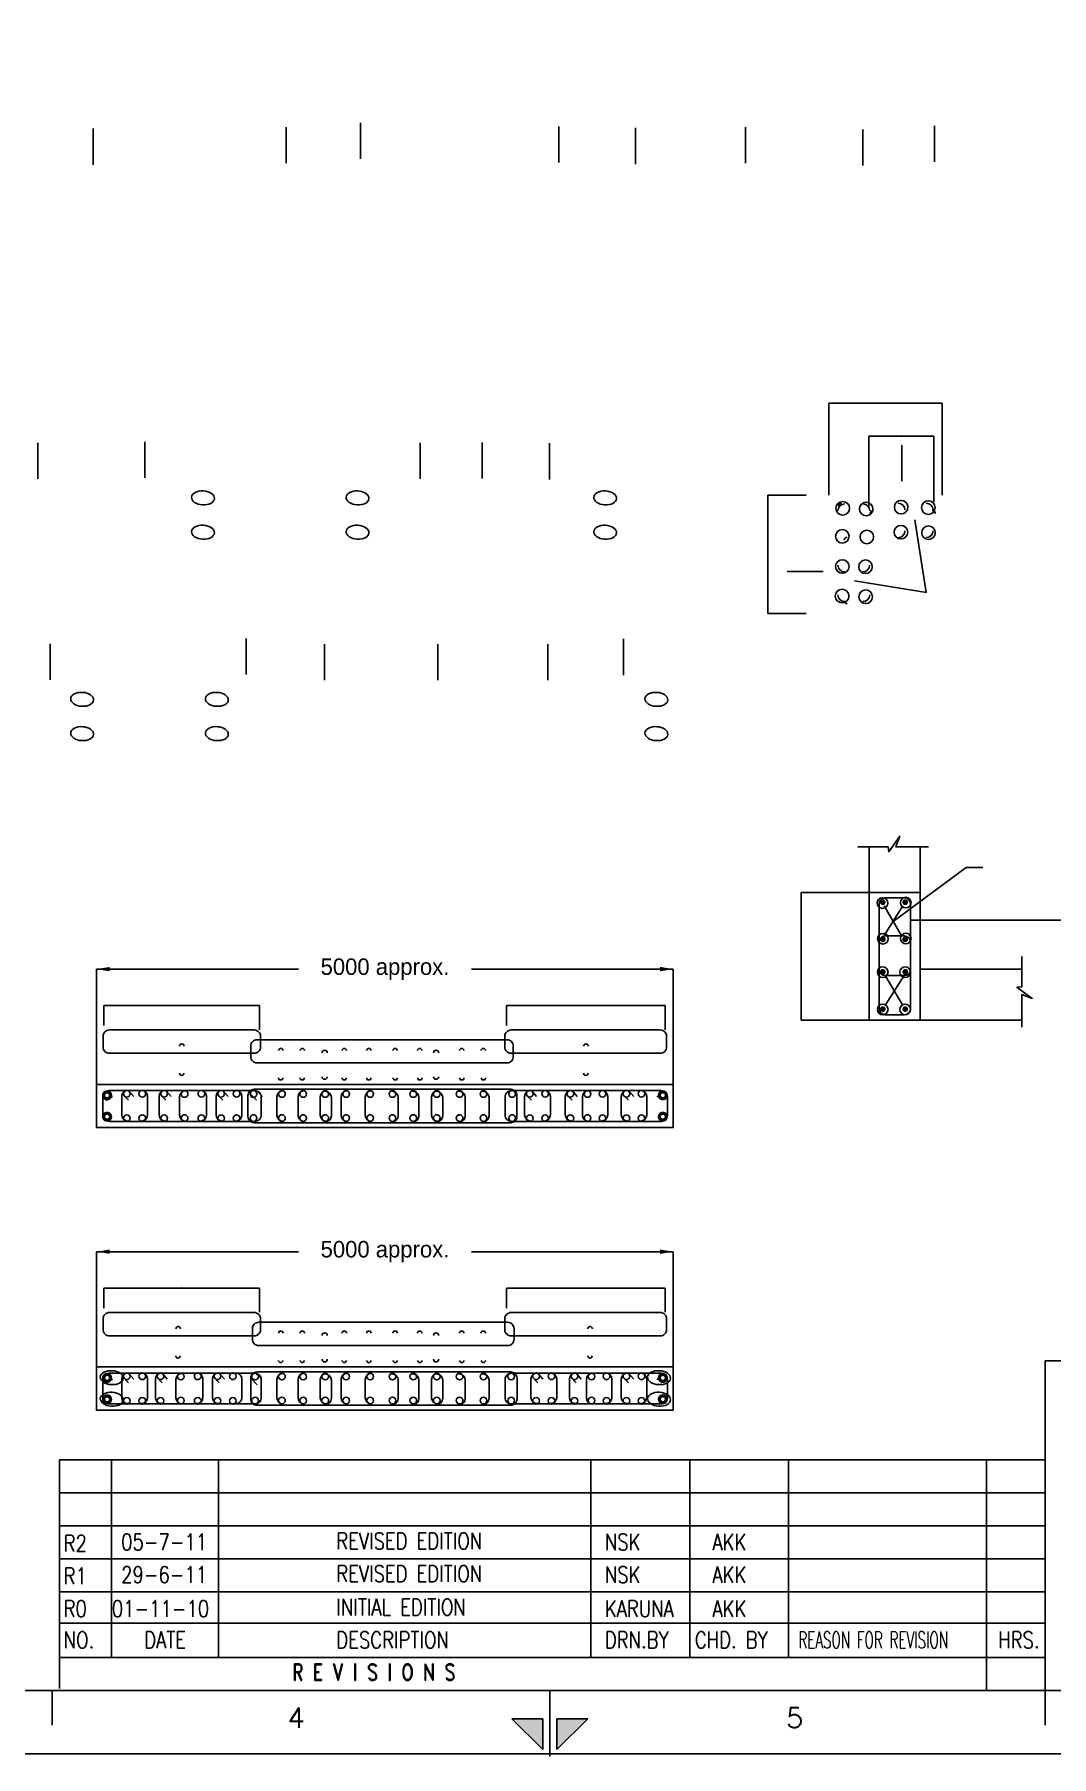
# Model space of a CAD drawing. Header units: inches. Extents: x -19163 to 40358, y -30294 to 16877.
# Drawn here: x 3283 to 18706, y -30294 to -4183 of the extents above; entities that cross this region are included whole.
import ezdxf
from ezdxf.lldxf.tags import DXFTag

# ---------------------------------------------------------------- set-up
doc = ezdxf.new("R2010")
doc.units = ezdxf.units.IN
doc.header["$MEASUREMENT"] = 0
for name, color, linetype in [('DIM', 5, 'Continuous'), ('FRAME', 6, 'Continuous'), ('HT', 8, 'Continuous'), ('LINE WORK', 4, 'Continuous'), ('REINF', 6, 'Continuous'), ('sheet', 1, 'Continuous'), ('STIRRUPS', 5, 'Continuous'), ('SUB TITLE', 3, 'Continuous'), ('TABLE FRAME', 5, 'Continuous'), ('TEXT', 4, 'Continuous')]:
    doc.layers.add(name, color=color, linetype=linetype)
doc.styles.add('D', font='romand.shx', dxfattribs={"height": 200})
doc.styles.add('ROMANS', font='romans.shx', dxfattribs={"width": 0.75, "height": 250})
tags = doc.linetypes.add('HIDDEN2', pattern=[0.1875, 0.125, -0.0625]).pattern_tags.tags
tags[6:7] = [DXFTag(74, 4), DXFTag(75, 0), DXFTag(340, '0'), DXFTag(46, 1.0), DXFTag(50, 0.0), DXFTag(44, 0.0), DXFTag(45, 0.0)]
tags[4:5] = [DXFTag(74, 4), DXFTag(75, 0), DXFTag(340, '0'), DXFTag(46, 1.0), DXFTag(50, 0.0), DXFTag(44, 0.0), DXFTag(45, 0.0)]
doc.dimstyles.get("Standard").update_dxf_attribs({"dimtxt": 250, "dimasz": 200, "dimexe": 0.18, "dimexo": 0.0625, "dimgap": 0.09, "dimtad": 0, "dimtih": 1, "dimtoh": 1, "dimdec": 4, "dimzin": 0, "dimdsep": 46, "dimtxsty": 'Standard', "dimcen": 0.09, "dimadec": 0, "dimazin": 0, "dimtfac": 1, "dimtdec": 4, "dimtofl": 0, "dimtmove": 0, "dimatfit": 3, "dimfxl": 0, "dimtolj": 1, "dimtzin": 0, "dimarcsym": 0})
doc.dimstyles.new('T1', dxfattribs={"dimtxt": 2.25, "dimasz": 2, "dimexe": 1, "dimexo": 0.5, "dimgap": 1, "dimtad": 1, "dimdec": 0, "dimzin": 1, "dimdsep": 46, "dimtxsty": 'ROMANS', "dimcen": 0.09, "dimclrd": 5, "dimclre": 5, "dimclrt": 4, "dimadec": 0, "dimazin": 0, "dimtfac": 1, "dimtdec": 0, "dimtofl": 0, "dimtmove": 0, "dimatfit": 3, "dimfxl": 0, "dimtolj": 1, "dimtzin": 1, "dimarcsym": 0})

# ---------------------------------------------------------------- blocks, each defined once
blk = doc.blocks.new('*D11')
at = {"layer": 'DEFPOINTS', "color": 5, "linetype": 'ByBlock'}
for p in [(15941, -17193), (15941, -19131)]:
    blk.add_point(p, dxfattribs=at)
at = {"layer": 'DIM', "color": 5, "linetype": 'ByBlock', "lineweight": -2}
for p, q in [((15941, -17193), (14907, -17193)), ((14908, -17193), (14908, -19131)), ((15941, -19131), (14907, -19131))]:
    blk.add_line(p, q, dxfattribs=at)
at = {"layer": 'DIM', "color": 5, "linetype": 'ByBlock'}
for points in [[(14908, -17193), (14908, -17195), (14908, -17195)], [(14908, -19131), (14908, -19129), (14908, -19129)]]:
    blk.add_solid(points, dxfattribs=at)
at = {"layer": 'DIM', "color": 4, "linetype": 'ByBlock', "insert": (14906, -18162), "char_height": 2.25, "attachment_point": 5, "rotation": 90, "style": 'ROMANS'}
blk.add_mtext('{\\A1;600}', dxfattribs=at)
blk = doc.blocks.new('*D17')
at = {"layer": 'DEFPOINTS', "color": 5, "linetype": 'ByBlock'}
for p in [(4335, -19212), (6694, -19274)]:
    blk.add_point(p, dxfattribs=at)
at = {"layer": 'DIM', "color": 5, "linetype": 'ByBlock', "lineweight": -2}
for p, q in [((4335, -19211), (4335, -18906)), ((4335, -18907), (6694, -18907)), ((6694, -19274), (6694, -18906))]:
    blk.add_line(p, q, dxfattribs=at)
at = {"layer": 'DIM', "color": 5, "linetype": 'ByBlock'}
for points in [[(4335, -18907), (4337, -18908), (4337, -18907)], [(6694, -18907), (6692, -18908), (6692, -18907)]]:
    blk.add_solid(points, dxfattribs=at)
at = {"layer": 'DIM', "color": 4, "linetype": 'ByBlock', "insert": (5515, -18905), "char_height": 2.25, "attachment_point": 5, "style": 'ROMANS'}
blk.add_mtext('1200', dxfattribs=at)
blk = doc.blocks.new('*D18')
at = {"layer": 'DEFPOINTS', "color": 5, "linetype": 'ByBlock'}
for p in [(10440, -19212), (12849, -19274)]:
    blk.add_point(p, dxfattribs=at)
at = {"layer": 'DIM', "color": 5, "linetype": 'ByBlock', "lineweight": -2}
for p, q in [((10440, -19211), (10440, -18906)), ((10440, -18907), (12849, -18907)), ((12849, -19274), (12849, -18906))]:
    blk.add_line(p, q, dxfattribs=at)
at = {"layer": 'DIM', "color": 5, "linetype": 'ByBlock'}
for points in [[(10440, -18907), (10442, -18908), (10442, -18907)], [(12849, -18907), (12847, -18908), (12847, -18907)]]:
    blk.add_solid(points, dxfattribs=at)
at = {"layer": 'DIM', "color": 4, "linetype": 'ByBlock', "insert": (11645, -18905), "char_height": 2.25, "attachment_point": 5, "style": 'ROMANS'}
blk.add_mtext('1200', dxfattribs=at)
blk = doc.blocks.new('*D63')
at = {"color": 0, "linetype": 'ByBlock', "lineweight": -2}
for p, q in [((4226, -20102), (4226, -18354)), ((4226, -18355), (7285, -18355)), ((12970, -18355), (9911, -18355)), ((12970, -20102), (12970, -18354))]:
    blk.add_line(p, q, dxfattribs=at)
at = {"color": 0, "linetype": 'ByBlock'}
for points in [[(4226, -18355), (4426, -18321), (4426, -18388)], [(12970, -18355), (12770, -18321), (12770, -18388)]]:
    blk.add_solid(points, dxfattribs=at)
at = {"layer": 'DEFPOINTS', "color": 0, "linetype": 'ByBlock'}
for p in [(4226, -20102), (12970, -20102)]:
    blk.add_point(p, dxfattribs=at)
at = {"color": 0, "linetype": 'ByBlock', "insert": (8598, -18355), "char_height": 250, "attachment_point": 5}
blk.add_mtext('5000 approx.', dxfattribs=at)
blk = doc.blocks.new('*D28')
at = {"layer": 'DEFPOINTS', "color": 5, "linetype": 'ByBlock'}
for p in [(15935, -11365), (16921, -11273)]:
    blk.add_point(p, dxfattribs=at)
at = {"layer": 'DIM', "color": 5, "linetype": 'ByBlock', "lineweight": -2}
for p, q in [((15935, -11364), (15935, -10273)), ((15935, -10274), (16921, -10274)), ((16921, -11272), (16921, -10273))]:
    blk.add_line(p, q, dxfattribs=at)
at = {"layer": 'DIM', "color": 5, "linetype": 'ByBlock'}
for points in [[(15935, -10274), (15937, -10275), (15937, -10274)], [(16921, -10274), (16919, -10275), (16919, -10274)]]:
    blk.add_solid(points, dxfattribs=at)
at = {"layer": 'DIM', "color": 4, "linetype": 'ByBlock', "insert": (16428, -10272), "char_height": 2.25, "attachment_point": 5, "style": 'ROMANS'}
blk.add_mtext('{\\A1;300}', dxfattribs=at)
blk = doc.blocks.new('*D31')
at = {"layer": 'DEFPOINTS', "color": 5, "linetype": 'ByBlock'}
for p in [(14985, -11168), (14985, -12965)]:
    blk.add_point(p, dxfattribs=at)
at = {"layer": 'DIM', "color": 5, "linetype": 'ByBlock', "lineweight": -2}
for p, q in [((14985, -11168), (14402, -11168)), ((14403, -11168), (14403, -12965)), ((14985, -12965), (14402, -12965))]:
    blk.add_line(p, q, dxfattribs=at)
at = {"layer": 'DIM', "color": 5, "linetype": 'ByBlock'}
for points in [[(14403, -11168), (14403, -11170), (14404, -11170)], [(14403, -12965), (14403, -12963), (14404, -12963)]]:
    blk.add_solid(points, dxfattribs=at)
at = {"layer": 'DIM', "color": 4, "linetype": 'ByBlock', "insert": (14401, -12066), "char_height": 2.25, "attachment_point": 5, "rotation": 90, "style": 'ROMANS'}
blk.add_mtext('{\\A1;600}', dxfattribs=at)
blk = doc.blocks.new('MID')
at = {"layer": 'sheet', "color": 2}
for p, q in [((8.94, 1.07), (4.27, 5.74)), ((4.27, 5.74), (4.27, 1.07)), ((0, 0), (10, 0)), ((4.27, 1.07), (8.94, 1.07)), ((8.94, -1.07), (4.27, -5.74)), ((4.27, -1.07), (8.94, -1.07)), ((4.27, -5.74), (4.27, -1.07))]:
    blk.add_line(p, q, dxfattribs=at)
for points in [[(4.27, 5.74), (8.94, 1.07), (4.27, 1.07)], [(4.27, -5.74), (8.94, -1.07), (4.27, -1.07)]]:
    blk.add_solid(points, dxfattribs=at)
blk = doc.blocks.new('H')
at = {"layer": 'STIRRUPS'}
blk.add_line((295.57, 272.06), (295.57, 277.54), dxfattribs=at)
blk = doc.blocks.new('*D40')
at = {"layer": 'DEFPOINTS', "color": 5, "linetype": 'ByBlock'}
for p in [(15329, -11168), (17046, -11168)]:
    blk.add_point(p, dxfattribs=at)
at = {"layer": 'DIM', "color": 5, "linetype": 'ByBlock', "lineweight": -2}
for p, q in [((15329, -11167), (15329, -9775)), ((15329, -9776), (17046, -9776)), ((17046, -11167), (17046, -9775))]:
    blk.add_line(p, q, dxfattribs=at)
at = {"layer": 'DIM', "color": 5, "linetype": 'ByBlock'}
for points in [[(15329, -9776), (15331, -9777), (15331, -9776)], [(17046, -9776), (17044, -9777), (17044, -9776)]]:
    blk.add_solid(points, dxfattribs=at)
at = {"layer": 'DIM', "color": 4, "linetype": 'ByBlock', "insert": (16188, -9774), "char_height": 2.25, "attachment_point": 5, "style": 'ROMANS'}
blk.add_mtext('600', dxfattribs=at)
blk = doc.blocks.new('*D43')
at = {"layer": 'DEFPOINTS', "color": 5, "linetype": 'ByBlock'}
for p in [(4335, -23496), (6694, -23559)]:
    blk.add_point(p, dxfattribs=at)
at = {"layer": 'DIM', "color": 5, "linetype": 'ByBlock', "lineweight": -2}
for p, q in [((4335, -23496), (4335, -23191)), ((4335, -23192), (6694, -23192)), ((6694, -23558), (6694, -23191))]:
    blk.add_line(p, q, dxfattribs=at)
at = {"layer": 'DIM', "color": 5, "linetype": 'ByBlock'}
for points in [[(4335, -23192), (4337, -23192), (4337, -23191)], [(6694, -23192), (6692, -23192), (6692, -23191)]]:
    blk.add_solid(points, dxfattribs=at)
at = {"layer": 'DIM', "color": 4, "linetype": 'ByBlock', "insert": (5515, -23190), "char_height": 2.25, "attachment_point": 5, "style": 'ROMANS'}
blk.add_mtext('1200', dxfattribs=at)
blk = doc.blocks.new('*D44')
at = {"layer": 'DEFPOINTS', "color": 5, "linetype": 'ByBlock'}
for p in [(10440, -23496), (12849, -23559)]:
    blk.add_point(p, dxfattribs=at)
at = {"layer": 'DIM', "color": 5, "linetype": 'ByBlock', "lineweight": -2}
for p, q in [((10440, -23496), (10440, -23191)), ((10440, -23192), (12849, -23192)), ((12849, -23558), (12849, -23191))]:
    blk.add_line(p, q, dxfattribs=at)
at = {"layer": 'DIM', "color": 5, "linetype": 'ByBlock'}
for points in [[(10440, -23192), (10442, -23192), (10442, -23191)], [(12849, -23192), (12847, -23192), (12847, -23191)]]:
    blk.add_solid(points, dxfattribs=at)
at = {"layer": 'DIM', "color": 4, "linetype": 'ByBlock', "insert": (11645, -23190), "char_height": 2.25, "attachment_point": 5, "style": 'ROMANS'}
blk.add_mtext('1200', dxfattribs=at)
blk = doc.blocks.new('*D64')
at = {"color": 0, "linetype": 'ByBlock', "lineweight": -2}
for p, q in [((4226, -24387), (4226, -22639)), ((4226, -22639), (7285, -22639)), ((12970, -22639), (9911, -22639)), ((12970, -24387), (12970, -22639))]:
    blk.add_line(p, q, dxfattribs=at)
at = {"color": 0, "linetype": 'ByBlock'}
for points in [[(4226, -22639), (4426, -22606), (4426, -22672)], [(12970, -22639), (12770, -22606), (12770, -22672)]]:
    blk.add_solid(points, dxfattribs=at)
at = {"layer": 'DEFPOINTS', "color": 0, "linetype": 'ByBlock'}
for p in [(4226, -24387), (12970, -24387)]:
    blk.add_point(p, dxfattribs=at)
at = {"color": 0, "linetype": 'ByBlock', "insert": (8598, -22639), "char_height": 250, "attachment_point": 5}
blk.add_mtext('5000 approx.', dxfattribs=at)

msp = doc.modelspace()

# ---------------------------------------------------------------- linework, layer by layer
at = {"layer": 'FRAME'}
for points in [[(40317.96769, 13528.99414), (40317.96769, -30253.74111), (-19082.03231, -30253.74111), (-19082.03231, 13528.99414)], [(-17162.03231, 12568.24324), (39357.96769, 12568.24324), (39357.96769, -29293.74111), (-17162.03231, -29293.74111)]]:
    msp.add_lwpolyline(points, close=True, dxfattribs=at)
at = {"layer": 'HT'}
for p, q in [((16165.23616, -17397.38711), (16425.23078, -17840.7382)), ((16452.00806, -17397.38643), (16168.8392, -17842.26869)), ((16185.05963, -18453.08806), (16445.05425, -18896.43914)), ((16471.83153, -18453.08738), (16188.66267, -18897.96963))]:
    msp.add_line(p, q, dxfattribs=at)
at = {"layer": 'HT', "linetype": 'Continuous', "ltscale": 5}
for points in [[(16839.4049, -16500.94755), (16345.449, -16500.94755), (16404.16139, -16341.07344), (16236.01792, -16575.37171), (16230.50502, -16500.94755), (15767.42137, -16500.94755)], [(18253.79048, -19234.0723), (18253.79048, -18740.1164), (18413.66459, -18798.82879), (18179.36632, -18630.68532), (18253.79048, -18625.17242), (18253.79048, -18162.08877)]]:
    msp.add_lwpolyline(points, dxfattribs=at)
at = {"layer": 'HT', "linetype": 'HIDDEN2'}
msp.add_lwpolyline([(16715.59091, -17192.67087), (15941.30033, -17192.67087), (15941.30033, -19130.97307), (16715.59091, -19130.97307)], close=True, dxfattribs=at)
at = {"layer": 'HT'}
for centre in [(15539.51607, -11366.99874), (15893.94015, -11378.32435), (16424.56588, -11350.78328), (16837.37281, -11356.24165), (15532.30886, -11792.20577), (15904.23616, -11801.47218), (16420.96227, -11728.89144), (16839.23686, -11737.91713), (15533.16913, -12249.62948), (15884.96059, -12253.84392), (15529.46042, -12698.15147), (15887.57355, -12708.68758)]:
    msp.add_circle(centre, 102.78823, dxfattribs=at)
at = {"layer": 'HT', "ltscale": 5}
for centre in [(16142.18554, -17352.88179), (16494.96241, -17346.40882), (16148.65851, -17893.37479), (16494.96241, -17890.1383), (16145.42203, -18401.50293), (16485.79077, -18401.50293), (16145.42203, -18965.90435), (16485.79077, -18965.90435)]:
    msp.add_circle(centre, 80.52875, dxfattribs=at)
at = {"layer": 'HT', "linetype": 'HIDDEN2'}
for centre in [(5838.82897, -11210.38625), (8181.91748, -11210.38625), (11936.00873, -11210.38625), (5838.82897, -11730.61265), (8181.91748, -11730.61265), (11936.00873, -11730.61265), (4005.55533, -14264.12577), (6049.96442, -14264.12577), (12713.60513, -14264.12577), (4005.55533, -14784.35217), (6049.96442, -14784.35217), (12713.60513, -14784.35217), (4455.10441, -24548.96231), (12753.50887, -24548.96231), (4455.10441, -24875.93749), (12753.50887, -24875.93749)]:
    msp.add_ellipse(centre, major_axis=(172.97618, -11.03751), ratio=0.6120183608, dxfattribs=at)
at = {"layer": 'LINE WORK'}
for p, q in [((14719.30715, -28793.74111), (14719.30715, -25793.74111)), ((3661.39699, -28270.2433), (18610.98806, -28270.2433)), ((3661.39699, -28793.74111), (18610.98806, -28793.74111))]:
    msp.add_line(p, q, dxfattribs=at)
for points in [[(15941.30033, -16500.94755), (15941.30033, -19130.97307), (18253.79048, -19130.97307)], [(18253.79048, -18356.68249), (16715.59091, -18356.68249), (16715.59091, -16500.94755)]]:
    msp.add_lwpolyline(points, dxfattribs=at)
for points in [[(4226.12763, -20102.39322), (12969.89376, -20102.39322), (12969.89376, -20757.89322), (4226.12763, -20757.89322)], [(4226.12763, -24386.89552), (12969.89376, -24386.89552), (12969.89376, -25042.39552), (4226.12763, -25042.39552)]]:
    msp.add_lwpolyline(points, close=True, dxfattribs=at)
at = {"layer": 'REINF'}
for points, const_width in [([(16146.33201, -17361.91774, 1), (16146.33201, -17318.51149, 1)], 43.40428), ([(16486.70076, -17361.91774, 1), (16486.70076, -17318.51149, 1)], 43.40428), ([(16146.33201, -17924.97535, 1), (16146.33201, -17881.5691, 1)], 43.40428), ([(16486.70076, -17924.97535, 1), (16486.70076, -17881.5691, 1)], 43.40428), ([(16146.33201, -18417.70674, 1), (16146.33201, -18374.3005, 1)], 43.40428), ([(16486.70076, -18417.70674, 1), (16486.70076, -18374.3005, 1)], 43.40428), ([(16146.33201, -18982.10816, 1), (16146.33201, -18938.70192, 1)], 43.40428), ([(16486.70076, -18982.10816, 1), (16486.70076, -18938.70192, 1)], 43.40428), ([(4359.35429, -20267.9608, 1), (4409.88741, -20267.9608, 1)], 104.86388), ([(12836.66711, -20267.9608, -1), (12786.13398, -20267.9608, -1)], 104.86388), ([(4359.35429, -20592.32564, -1), (4409.88741, -20592.32564, -1)], 104.86388), ([(12836.66711, -20592.32564, 1), (12786.13398, -20592.32564, 1)], 104.86388), ([(4359.35429, -24552.4631, 1), (4409.88741, -24552.4631, 1)], 104.86388), ([(12836.66711, -24552.4631, -1), (12786.13398, -24552.4631, -1)], 104.86388), ([(4359.35429, -24876.82794, -1), (4409.88741, -24876.82794, -1)], 104.86388), ([(12836.66711, -24876.82794, 1), (12786.13398, -24876.82794, 1)], 104.86388)]:
    msp.add_lwpolyline(points, format="xyb", close=True, dxfattribs=dict(at, const_width=const_width))
at = {"layer": 'sheet', "linetype": 'Continuous'}
for p, q in [((18610.98806, -24293.74111), (39357.96769, -24293.74111)), ((18610.98806, -29293.74111), (18610.98806, -24293.74111)), ((3661.39699, -25793.74111), (18610.98806, -25793.74111)), ((3661.39699, -29263.57143), (3661.39699, -25793.74111))]:
    msp.add_line(p, q, dxfattribs=at)
at = {"layer": 'sheet', "color": 2}
for p, q in [((3552.96769, -29293.74111), (3552.96769, -29817.32509)), ((3552.96769, -29293.74111), (3552.96769, -29817.32509)), ((11097.96769, -29292.27016), (11097.96769, -29815.85414)), ((11097.96769, -29292.27016), (11097.96769, -29815.85414)), ((11097.96769, -29293.74111), (11097.96769, -29817.32509)), ((11097.96769, -29293.74111), (11097.96769, -29817.32509)), ((18610.98806, -29293.74111), (18610.98806, -29817.32509))]:
    msp.add_line(p, q, dxfattribs=at)
at = {"layer": 'STIRRUPS', "ltscale": 5}
for p, q in [((16089.46827, -18951.88315), (16089.46827, -17371.75804)), ((16185.06031, -17276.166), (16471.83093, -17276.166)), ((16567.42297, -18951.88315), (16567.42297, -17371.75804)), ((16162.22522, -17850.27855), (16475.22526, -17850.27855)), ((16184.6987, -18453.08738), (16471.83162, -18453.08738)), ((16185.06031, -19047.47519), (16471.83093, -19047.47519))]:
    msp.add_line(p, q, dxfattribs=at)
at = {"layer": 'STIRRUPS'}
for p, q in [((4319.78593, -20278.60765), (4385.8337, -20351.68019)), ((4393.02288, -20204.40893), (4463.45187, -20301.33349)), ((4608.11093, -20287.44214), (4608.11093, -20562.94214)), ((4619.7265, -20248.052), (4711.22286, -20341.48341)), ((4710.77747, -20197.39322), (4789.47725, -20286.04699)), ((4998.38978, -20287.44214), (4998.38978, -20562.94214)), ((5173.0696, -20287.44214), (5173.0696, -20562.94214)), ((5184.68517, -20248.052), (5276.18153, -20341.48341)), ((5275.73614, -20197.39322), (5354.43592, -20286.04699)), ((5484.04224, -20292.39322), (5484.04224, -20567.89322)), ((5894.1801, -20287.44214), (5894.1801, -20562.94214)), ((6038.32162, -20287.44214), (6038.32162, -20562.94214)), ((6049.93719, -20248.052), (6141.43355, -20341.48341)), ((6140.98815, -20197.39322), (6219.68794, -20286.04699)), ((6428.60047, -20287.44214), (6428.60047, -20562.94214)), ((6560.20211, -20248.052), (6651.69847, -20341.48341)), ((6651.81703, -20193.33753), (6743.31338, -20286.76894)), ((6960.06039, -20292.39322), (6960.06039, -20567.89322)), ((7280.71261, -20292.39322), (7280.71261, -20567.89322)), ((7617.03787, -20292.39322), (7617.03787, -20567.89322)), ((7784.89468, -20301.89385), (7784.89468, -20577.39385)), ((7932.19648, -20292.39322), (7932.19648, -20567.89322)), ((8298.65615, -20292.39322), (8298.65615, -20567.89322)), ((8798.18565, -20301.89385), (8798.18565, -20577.39385)), ((9113.74815, -20301.89385), (9113.74815, -20577.39385)), ((9306.12145, -20292.39322), (9306.12145, -20567.89322)), ((9473.97826, -20301.89385), (9473.97826, -20577.39385)), ((9816.1292, -20301.89385), (9816.1292, -20577.39385)), ((10177.49916, -20301.89385), (10177.49916, -20577.39385)), ((10715.77222, -20287.44214), (10715.77222, -20562.94214)), ((10727.38779, -20248.052), (10818.88415, -20341.48341)), ((10818.43876, -20197.39322), (10897.13854, -20286.04699)), ((11106.05107, -20287.44214), (11106.05107, -20562.94214)), ((11331.62807, -20287.44214), (11331.62807, -20562.94214)), ((11343.24364, -20248.052), (11434.74, -20341.48341)), ((11434.2946, -20197.39322), (11512.99439, -20286.04699)), ((11591.70353, -20292.39322), (11591.70353, -20567.89322)), ((11976.39281, -20287.44214), (11976.39281, -20562.94214)), ((12181.61093, -20287.44214), (12181.61093, -20562.94214)), ((12200.86108, -20248.052), (12292.35744, -20341.48341)), ((12291.91204, -20197.39322), (12370.61183, -20286.04699)), ((12566.80006, -20287.44214), (12566.80006, -20562.94214)), ((12814.436, -20206.50149), (12721.00459, -20297.99785)), ((4393.02288, -24488.91123), (4463.45187, -24585.83579)), ((4619.7265, -24532.5543), (4711.22286, -24625.98571)), ((4710.77747, -24481.89552), (4789.47725, -24570.54929)), ((5128.31014, -24532.5543), (5219.8065, -24625.98571)), ((5219.36111, -24481.89552), (5298.06089, -24570.54929)), ((5993.56216, -24532.5543), (6085.05852, -24625.98571)), ((6084.61312, -24481.89552), (6163.31291, -24570.54929)), ((6637.26081, -24479.24921), (6728.75716, -24572.68062)), ((10823.22535, -24532.5543), (10914.7217, -24625.98571)), ((10914.27631, -24481.89552), (10992.97609, -24570.54929)), ((11405.25617, -24532.5543), (11496.75253, -24625.98571)), ((11496.30714, -24481.89552), (11575.00692, -24570.54929)), ((12200.86108, -24532.5543), (12292.35744, -24625.98571)), ((12291.91204, -24481.89552), (12370.61183, -24570.54929)), ((12814.436, -24491.00379), (12721.00459, -24582.50015)), ((4319.78593, -24563.10995), (4385.8337, -24636.18249)), ((4608.11093, -24571.94444), (4608.11093, -24847.44444)), ((4998.38978, -24571.94444), (4998.38978, -24847.44444)), ((5116.69457, -24571.94444), (5116.69457, -24847.44444)), ((5427.66721, -24576.89552), (5427.66721, -24852.39552)), ((5837.80507, -24571.94444), (5837.80507, -24847.44444)), ((5981.94659, -24571.94444), (5981.94659, -24847.44444)), ((6428.60047, -24571.94444), (6428.60047, -24847.44444)), ((6568.1959, -24563.56056), (6659.69225, -24656.99198)), ((6960.06039, -24576.89552), (6960.06039, -24852.39552)), ((7280.71261, -24576.89552), (7280.71261, -24852.39552)), ((7617.03787, -24576.89552), (7617.03787, -24852.39552)), ((7784.89468, -24586.39615), (7784.89468, -24861.89615)), ((7932.19648, -24576.89552), (7932.19648, -24852.39552)), ((8298.65615, -24576.89552), (8298.65615, -24852.39552)), ((8798.18565, -24586.39615), (8798.18565, -24861.89615)), ((9113.74815, -24586.39615), (9113.74815, -24861.89615)), ((9306.12145, -24576.89552), (9306.12145, -24852.39552)), ((9473.97826, -24586.39615), (9473.97826, -24861.89615)), ((9816.1292, -24586.39615), (9816.1292, -24861.89615)), ((10177.49916, -24586.39615), (10177.49916, -24861.89615)), ((10811.60977, -24571.94444), (10811.60977, -24847.44444)), ((11201.88862, -24571.94444), (11201.88862, -24847.44444)), ((11393.6406, -24571.94444), (11393.6406, -24847.44444)), ((11653.71607, -24576.89552), (11653.71607, -24852.39552)), ((12038.40534, -24571.94444), (12038.40534, -24847.44444)), ((12181.61093, -24571.94444), (12181.61093, -24847.44444)), ((12566.80006, -24571.94444), (12566.80006, -24847.44444))]:
    msp.add_line(p, q, dxfattribs=at)
for points in [[(4324.08721, -19371.96301), (4324.08721, -19534.99887, 0.4142135624), (4419.08721, -19629.99887), (6615.83218, -19629.99887, 0.4142135624), (6710.83218, -19534.99887), (6710.83218, -19371.96301, 0.4142135624), (6615.83218, -19276.96301), (4419.08721, -19276.96301, 0.4142135624)], [(12868.1904, -19371.96301), (12868.1904, -19534.99887, -0.4142135624), (12773.1904, -19629.99887), (10510.75034, -19629.99887, -0.4142135624), (10415.75034, -19534.99887), (10415.75034, -19371.96301, -0.4142135624), (10510.75034, -19276.96301), (12773.1904, -19276.96301, -0.4142135624)], [(6564.35751, -19519.56483), (6564.35751, -19682.60069, 0.4142135624), (6659.35751, -19777.60069), (10447.6956, -19777.60069, 0.4142135624), (10542.6956, -19682.60069), (10542.6956, -19519.56483, 0.4142135624), (10447.6956, -19424.56483), (6659.35751, -19424.56483, 0.4142135624)], [(4321.12763, -20292.39322), (4321.12763, -20567.89322, 0.4142135624), (4416.12763, -20662.89322), (6626.42501, -20662.89322, 0.4142135624), (6721.42501, -20567.89322), (6721.42501, -20292.39322, 0.4142135624), (6626.42501, -20197.39322), (4416.12763, -20197.39322, 0.4142135624)], [(6519.8857, -20272.03435), (6519.8857, -20588.25209, 0.4142135624), (6614.8857, -20683.25209), (10504.78993, -20683.25209, 0.4142135624), (10599.78993, -20588.25209), (10599.78993, -20272.03435, 0.4142135624), (10504.78993, -20177.03435), (6614.8857, -20177.03435, 0.4142135624)], [(10418.60949, -20292.39322), (10418.60949, -20567.89322, 0.4142135624), (10513.60949, -20662.89322), (12784.98348, -20662.89322, 0.4142135624), (12879.98348, -20567.89322), (12879.98348, -20292.39322, 0.4142135624), (12784.98348, -20197.39322), (10513.60949, -20197.39322, 0.4142135624)], [(4324.08721, -23656.46532), (4324.08721, -23819.50118, 0.4142135624), (4419.08721, -23914.50118), (6615.83218, -23914.50118, 0.4142135624), (6710.83218, -23819.50118), (6710.83218, -23656.46532, 0.4142135624), (6615.83218, -23561.46532), (4419.08721, -23561.46532, 0.4142135624)], [(6589.47197, -23804.06713), (6589.47197, -23967.10299, 0.4142135624), (6684.47197, -24062.10299), (10459.95815, -24062.10299, 0.4142135624), (10554.95815, -23967.10299), (10554.95815, -23804.06713, 0.4142135624), (10459.95815, -23709.06713), (6684.47197, -23709.06713, 0.4142135624)], [(12868.1904, -23656.46532), (12868.1904, -23819.50118, -0.4142135624), (12773.1904, -23914.50118), (10510.75034, -23914.50118, -0.4142135624), (10415.75034, -23819.50118), (10415.75034, -23656.46532, -0.4142135624), (10510.75034, -23561.46532), (12773.1904, -23561.46532, -0.4142135624)], [(4321.12763, -24576.89552), (4321.12763, -24852.39552, 0.4142135624), (4416.12763, -24947.39552), (6626.42501, -24947.39552, 0.4142135624), (6721.42501, -24852.39552), (6721.42501, -24576.89552, 0.4142135624), (6626.42501, -24481.89552), (4416.12763, -24481.89552, 0.4142135624)], [(6563.11388, -24556.53665), (6563.11388, -24872.75439, 0.4142135624), (6658.11388, -24967.75439), (10505.19527, -24967.75439, 0.4142135624), (10600.19527, -24872.75439), (10600.19527, -24556.53665, 0.4142135624), (10505.19527, -24461.53665), (6658.11388, -24461.53665, 0.4142135624)], [(10418.60949, -24576.89552), (10418.60949, -24852.39552, 0.4142135624), (10513.60949, -24947.39552), (12784.98348, -24947.39552, 0.4142135624), (12879.98348, -24852.39552), (12879.98348, -24576.89552, 0.4142135624), (12784.98348, -24481.89552), (10513.60949, -24481.89552, 0.4142135624)]]:
    msp.add_lwpolyline(points, format="xyb", close=True, dxfattribs=at)
for centre in [(4685.35981, -20243.39176), (4918.84025, -20243.39176), (5250.31848, -20243.39176), (5560.42002, -20247.94131), (5814.63057, -20243.39176), (6115.57049, -20243.39176), (6349.05094, -20243.39176), (6605.08459, -20247.94131), (7036.43817, -20247.94131), (7357.09039, -20247.94131), (7693.41565, -20247.94131), (8008.57426, -20247.94131), (8375.03393, -20247.94131), (8712.3799, -20247.94131), (9027.9424, -20247.94131), (9382.49923, -20247.94131), (9730.32345, -20247.94131), (10091.69341, -20247.94131), (10525.43968, -20247.94131), (10793.0211, -20243.39176), (11026.50154, -20243.39176), (11408.87694, -20243.39176), (11668.08131, -20247.94131), (11896.84327, -20243.39176), (12258.85981, -20243.39176), (12487.25053, -20243.39176), (4685.35981, -20616.89468), (4918.84025, -20616.89468), (5250.31848, -20616.89468), (5560.42002, -20612.34512), (5814.63057, -20616.89468), (6115.57049, -20616.89468), (6349.05094, -20616.89468), (6605.08459, -20612.34512), (7036.43817, -20612.34512), (7357.09039, -20612.34512), (7693.41565, -20612.34512), (8008.57426, -20612.34512), (8375.03393, -20612.34512), (8712.3799, -20612.34512), (9027.9424, -20612.34512), (9382.49923, -20612.34512), (9730.32345, -20612.34512), (10091.69341, -20612.34512), (10525.43968, -20612.34512), (10793.0211, -20616.89468), (11026.50154, -20616.89468), (11408.87694, -20616.89468), (11668.08131, -20612.34512), (11896.84327, -20616.89468), (12258.85981, -20616.89468), (12487.25053, -20616.89468), (4685.35981, -24527.89406), (4918.84025, -24527.89406), (5193.94345, -24527.89406), (5504.04499, -24532.44362), (5758.25554, -24527.89406), (6059.19546, -24527.89406), (6292.67591, -24527.89406), (6627.98832, -24532.44362), (7036.43817, -24532.44362), (7357.09039, -24532.44362), (7693.41565, -24532.44362), (8008.57426, -24532.44362), (8375.03393, -24532.44362), (8712.3799, -24532.44362), (9027.9424, -24532.44362), (9382.49923, -24532.44362), (9730.32345, -24532.44362), (10091.69341, -24532.44362), (10511.59512, -24532.44362), (10888.85865, -24527.89406), (11122.33909, -24527.89406), (11470.88948, -24527.89406), (11730.09385, -24532.44362), (11958.85581, -24527.89406), (12258.85981, -24527.89406), (12487.25053, -24527.89406), (4685.35981, -24901.39698), (4918.84025, -24901.39698), (5193.94345, -24901.39698), (5504.04499, -24896.84742), (5758.25554, -24901.39698), (6059.19546, -24901.39698), (6292.67591, -24901.39698), (6627.98832, -24896.84742), (7036.43817, -24896.84742), (7357.09039, -24896.84742), (7693.41565, -24896.84742), (8008.57426, -24896.84742), (8375.03393, -24896.84742), (8712.3799, -24896.84742), (9027.9424, -24896.84742), (9382.49923, -24896.84742), (9730.32345, -24896.84742), (10091.69341, -24896.84742), (10511.59512, -24896.84742), (10888.85865, -24901.39698), (11122.33909, -24901.39698), (11470.88948, -24901.39698), (11730.09385, -24896.84742), (11958.85581, -24901.39698), (12258.85981, -24901.39698), (12487.25053, -24901.39698)]:
    msp.add_circle(centre, 50.5481, dxfattribs=at)
at = {"layer": 'STIRRUPS', "ltscale": 5}
for centre, radius, start, end in [((15570.42838, -11405.54589), 103.49657, 90.195657097, 179.918956307), ((15845.2392, -11405.54589), 103.49657, 0.081043693, 89.804342903), ((16379.62546, -11392.96012), 103.49657, 0.195657097, 89.918956307), ((16805.40589, -11392.96012), 103.49657, 0.195657097, 89.918956307), ((16379.62546, -11709.658), 103.49657, 270.081043693, 359.804342903), ((16805.40589, -11708.1813), 103.49657, 270.081043693, 359.804342903), ((15568.95168, -12229.38181), 103.49657, 180.081043693, 269.804342903), ((15843.7625, -12229.38181), 103.49657, 270.195657097, 359.918956307), ((15570.42838, -12678.2946), 103.49657, 180.081043693, 269.804342903), ((15845.2392, -12678.2946), 103.49657, 270.195657097, 359.918956307), ((16185.06031, -17371.75804), 95.59136, 90, 180), ((16471.83093, -17371.75804), 95.59136, 0, 90), ((16185.05963, -17945.86991), 95.59136, 90, 180), ((16471.83162, -17945.87059), 95.59136, 0, 90), ((16185.05963, -18357.4967), 95.59136, 180, 270), ((16471.83162, -18357.49602), 95.59136, 270, 0), ((16185.06031, -18951.88315), 95.59136, 180, 270), ((16471.83093, -18951.88315), 95.59136, 270, 0)]:
    msp.add_arc(centre, radius, start, end, dxfattribs=at)
at = {"layer": 'STIRRUPS'}
for centre, radius, start, end in [((15521.0741, -11336.00911), 46.54545, 90, 180), ((16004.12711, -11447.9684), 46.54545, 89.976341438, 179.976341437), ((16896.51436, -11448.04325), 46.54545, 0.023658563, 90.023658562), ((15608.8732, -11850.90471), 46.54545, 90, 180), ((15608.8732, -12769.28325), 46.54545, 180, 270), ((5517.74201, -19523.42152), 34.80143, 3.112229062, 177.700804558), ((7018.42531, -19591.74895), 34.80143, 3.112229062, 177.700804558), ((7345.40049, -19591.74895), 34.80143, 3.112229062, 177.700804558), ((7982.43833, -19591.74895), 34.80143, 3.112229062, 177.700804558), ((8354.51353, -19591.74895), 34.80143, 3.112229062, 177.700804558), ((8752.53957, -19591.74895), 34.80143, 2.299195442, 176.887770938), ((9124.61477, -19591.74895), 34.80143, 2.299195442, 176.887770938), ((9761.65262, -19591.74895), 34.80143, 2.299195442, 176.887770938), ((10088.62779, -19591.74895), 34.80143, 2.299195442, 176.887770938), ((11645.7078, -19523.42152), 34.80143, 3.112229062, 177.700804558), ((7684.00662, -19623.87956), 39.47451, 0, 180), ((9373.0902, -19623.87956), 39.47451, 0, 180), ((5516.01695, -19934.03827), 33.15859, 180, 0), ((7016.70026, -20002.3657), 33.15859, 180, 0), ((7343.67543, -20002.3657), 33.15859, 180, 0), ((7683.87539, -19985.90103), 39.47451, 180, 0), ((7980.71327, -20002.3657), 33.15859, 180, 0), ((8352.78847, -20002.3657), 33.15859, 180, 0), ((8754.26463, -20002.3657), 33.15859, 180, 0), ((9126.33983, -20002.3657), 33.15859, 180, 0), ((9372.95897, -19985.90103), 39.47451, 180, 0), ((9763.37767, -20002.3657), 33.15859, 180, 0), ((10090.35285, -20002.3657), 33.15859, 180, 0), ((11643.98274, -19934.03827), 33.15859, 180, 0), ((4703.11093, -20287.44214), 95, 90, 180), ((4903.38978, -20287.44214), 95, 0, 90), ((5268.0696, -20287.44214), 95, 90, 180), ((5579.04224, -20292.39322), 95, 90, 180), ((5799.1801, -20287.44214), 95, 0, 90), ((6133.32162, -20287.44214), 95, 90, 180), ((6333.60047, -20287.44214), 95, 0, 90), ((7055.06039, -20292.39322), 95, 90, 180), ((7375.71261, -20292.39322), 95, 90, 180), ((7712.03787, -20292.39322), 95, 90, 180), ((7689.89468, -20301.89385), 95, 0, 90), ((8027.19648, -20292.39322), 95, 90, 180), ((8393.65615, -20292.39322), 95, 90, 180), ((8703.18565, -20301.89385), 95, 0, 90), ((9018.74815, -20301.89385), 95, 0, 90), ((9401.12145, -20292.39322), 95, 90, 180), ((9378.97826, -20301.89385), 95, 0, 90), ((9721.1292, -20301.89385), 95, 0, 90), ((10082.49916, -20301.89385), 95, 0, 90), ((10810.77222, -20287.44214), 95, 90, 180), ((11011.05107, -20287.44214), 95, 0, 90), ((11426.62807, -20287.44214), 95, 90, 180), ((11686.70353, -20292.39322), 95, 90, 180), ((11881.39281, -20287.44214), 95, 0, 90), ((12276.61093, -20287.44214), 95, 90, 180), ((12471.80006, -20287.44214), 95, 0, 90), ((4703.11093, -20562.94214), 95, 180, 270), ((4903.38978, -20562.94214), 95, 270, 0), ((5268.0696, -20562.94214), 95, 180, 270), ((5579.04224, -20567.89322), 95, 180, 270), ((5799.1801, -20562.94214), 95, 270, 0), ((6133.32162, -20562.94214), 95, 180, 270), ((6333.60047, -20562.94214), 95, 270, 0), ((7055.06039, -20567.89322), 95, 180, 270), ((7375.71261, -20567.89322), 95, 180, 270), ((7712.03787, -20567.89322), 95, 180, 270), ((7689.89468, -20577.39385), 95, 270, 0), ((8027.19648, -20567.89322), 95, 180, 270), ((8393.65615, -20567.89322), 95, 180, 270), ((8703.18565, -20577.39385), 95, 270, 0), ((9018.74815, -20577.39385), 95, 270, 0), ((9401.12145, -20567.89322), 95, 180, 270), ((9378.97826, -20577.39385), 95, 270, 0), ((9721.1292, -20577.39385), 95, 270, 0), ((10082.49916, -20577.39385), 95, 270, 0), ((10810.77222, -20562.94214), 95, 180, 270), ((11011.05107, -20562.94214), 95, 270, 0), ((11426.62807, -20562.94214), 95, 180, 270), ((11686.70353, -20567.89322), 95, 180, 270), ((11881.39281, -20562.94214), 95, 270, 0), ((12276.61093, -20562.94214), 95, 180, 270), ((12471.80006, -20562.94214), 95, 270, 0), ((5461.36698, -23807.92382), 34.80143, 3.112229062, 177.700804558), ((7018.42531, -23876.25125), 34.80143, 3.112229062, 177.700804558), ((7345.40049, -23876.25125), 34.80143, 3.112229062, 177.700804558), ((7684.00662, -23908.38186), 39.47451, 0, 180), ((7982.43833, -23876.25125), 34.80143, 3.112229062, 177.700804558), ((8354.51353, -23876.25125), 34.80143, 3.112229062, 177.700804558), ((8752.53957, -23876.25125), 34.80143, 2.299195442, 176.887770938), ((9124.61477, -23876.25125), 34.80143, 2.299195442, 176.887770938), ((9373.0902, -23908.38186), 39.47451, 0, 180), ((9761.65262, -23876.25125), 34.80143, 2.299195442, 176.887770938), ((10088.62779, -23876.25125), 34.80143, 2.299195442, 176.887770938), ((11707.72033, -23807.92382), 34.80143, 3.112229062, 177.700804558), ((5459.64192, -24218.54057), 33.15859, 180, 0), ((7683.87539, -24270.40333), 39.47451, 180, 0), ((9372.95897, -24270.40333), 39.47451, 180, 0), ((11705.99528, -24218.54057), 33.15859, 180, 0), ((4703.11093, -24571.94444), 95, 90, 180), ((4903.38978, -24571.94444), 95, 0, 90), ((5211.69457, -24571.94444), 95, 90, 180), ((5522.66721, -24576.89552), 95, 90, 180), ((5742.80507, -24571.94444), 95, 0, 90), ((6076.94659, -24571.94444), 95, 90, 180), ((6333.60047, -24571.94444), 95, 0, 90), ((7055.06039, -24576.89552), 95, 90, 180), ((7016.70026, -24286.86801), 33.15859, 180, 0), ((7375.71261, -24576.89552), 95, 90, 180), ((7343.67543, -24286.86801), 33.15859, 180, 0), ((7712.03787, -24576.89552), 95, 90, 180), ((7689.89468, -24586.39615), 95, 0, 90), ((8027.19648, -24576.89552), 95, 90, 180), ((7980.71327, -24286.86801), 33.15859, 180, 0), ((8393.65615, -24576.89552), 95, 90, 180), ((8352.78847, -24286.86801), 33.15859, 180, 0), ((8703.18565, -24586.39615), 95, 0, 90), ((8754.26463, -24286.86801), 33.15859, 180, 0), ((9018.74815, -24586.39615), 95, 0, 90), ((9126.33983, -24286.86801), 33.15859, 180, 0), ((9401.12145, -24576.89552), 95, 90, 180), ((9378.97826, -24586.39615), 95, 0, 90), ((9721.1292, -24586.39615), 95, 0, 90), ((9763.37767, -24286.86801), 33.15859, 180, 0), ((10090.35285, -24286.86801), 33.15859, 180, 0), ((10082.49916, -24586.39615), 95, 0, 90), ((10906.60977, -24571.94444), 95, 90, 180), ((11106.88862, -24571.94444), 95, 0, 90), ((11488.6406, -24571.94444), 95, 90, 180), ((11748.71607, -24576.89552), 95, 90, 180), ((11943.40534, -24571.94444), 95, 0, 90), ((12276.61093, -24571.94444), 95, 90, 180), ((12471.80006, -24571.94444), 95, 0, 90), ((4703.11093, -24847.44444), 95, 180, 270), ((4903.38978, -24847.44444), 95, 270, 0), ((5211.69457, -24847.44444), 95, 180, 270), ((5522.66721, -24852.39552), 95, 180, 270), ((5742.80507, -24847.44444), 95, 270, 0), ((6076.94659, -24847.44444), 95, 180, 270), ((6333.60047, -24847.44444), 95, 270, 0), ((7055.06039, -24852.39552), 95, 180, 270), ((7375.71261, -24852.39552), 95, 180, 270), ((7712.03787, -24852.39552), 95, 180, 270), ((7689.89468, -24861.89615), 95, 270, 0), ((8027.19648, -24852.39552), 95, 180, 270), ((8393.65615, -24852.39552), 95, 180, 270), ((8703.18565, -24861.89615), 95, 270, 0), ((9018.74815, -24861.89615), 95, 270, 0), ((9401.12145, -24852.39552), 95, 180, 270), ((9378.97826, -24861.89615), 95, 270, 0), ((9721.1292, -24861.89615), 95, 270, 0), ((10082.49916, -24861.89615), 95, 270, 0), ((10906.60977, -24847.44444), 95, 180, 270), ((11106.88862, -24847.44444), 95, 270, 0), ((11488.6406, -24847.44444), 95, 180, 270), ((11748.71607, -24852.39552), 95, 180, 270), ((11943.40534, -24847.44444), 95, 270, 0), ((12276.61093, -24847.44444), 95, 180, 270), ((12471.80006, -24847.44444), 95, 270, 0)]:
    msp.add_arc(centre, radius, start, end, dxfattribs=at)
at = {"layer": 'TABLE FRAME'}
for p, q in [((4453.55398, -28793.74111), (4453.55398, -25793.74111)), ((6074.20217, -28793.74111), (6074.20217, -25793.74111)), ((11719.30715, -28793.74111), (11719.30715, -25793.74111)), ((13219.30715, -28793.74111), (13219.30715, -25793.74111)), ((17719.09353, -29293.74111), (17719.09353, -25793.74111)), ((3661.39699, -26293.74111), (18610.98806, -26293.74111)), ((3661.39699, -26793.74111), (18610.98806, -26793.74111)), ((3661.39699, -27293.74111), (18610.98806, -27293.74111)), ((3661.39699, -27793.74111), (18610.98806, -27793.74111))]:
    msp.add_line(p, q, dxfattribs=at)

# ---------------------------------------------------------------- block references
at = {"layer": 'sheet', "color": 2, "xscale": -100, "yscale": 100, "zscale": 100, "rotation": 90}
msp.add_blockref('MID', (11097.9921, -29293.74111), dxfattribs=at)
msp.add_blockref('MID', (11097.9921, -29293.74111), dxfattribs=at)
at = {"layer": 'STIRRUPS', "yscale": 100, "zscale": 100}
for p, xscale in [((-21329.53207, -33275.18958), 100), ((33732.12464, -33365.38962), -100), ((-22457.03268, -33342.83961), 100), ((40790.27843, -33331.56461), -100), ((41951.60406, -33354.11462), -100), ((43620.30495, -33342.83961), -100), ((-13713.26548, -33376.66463), 100), ((-12625.22739, -33320.2896), 100), ((32892.13669, -38129.07968), -100), ((-24599.28383, -38112.16717), 100), ((38687.4898, -38129.07968), -100), ((-19486.06858, -38123.44218), 100), ((-18465.68053, -38134.71719), 100), ((-13120.62297, -38163.94118), 100), ((36049.13839, -41095.44276), -100), ((-17344.4794, -41101.08026), 100), ((-26037.50907, -41174.3678), 100), ((37238.65152, -41180.0053), -100), ((38958.08995, -41180.0053), -100), ((-18488.89251, -41180.0053), 100)]:
    msp.add_blockref('H', p, dxfattribs=dict(at, xscale=xscale))
at = {"layer": 'STIRRUPS', "xscale": 100, "yscale": 100, "zscale": 100, "rotation": 270}
msp.add_blockref('H', (-12509.16579, 17232.65416), dxfattribs=at)

# ---------------------------------------------------------------- texts
at = {"layer": 'sheet', "linetype": 'Continuous', "style": 'ROMANS'}
for s, p in [('4', (7123.917, -29856.41461)), ('5', (14683.04076, -29856.41461))]:
    msp.add_text(s, height=300, dxfattribs=at).set_placement(p)
at = {"layer": 'SUB TITLE', "style": 'D', "width": 0.8}
msp.add_text('R E V I S I O N S', height=250, dxfattribs=at).set_placement((7192.27468, -29139.25502))
at = {"layer": 'TEXT', "style": 'ROMANS'}
for s, width, p in [('R2', 0.8, (3726.8511, -27185.61719)), ('05-7-11', 0.8, (4598.25726, -27165.01861)), ('REVISED EDITION', 0.8, (7861.42751, -27150.27492)), ('NSK', 0.8, (11932.78371, -27165.01861)), ('AKK', 0.8, (13564.68879, -27165.01861)), ('29-6-11', 0.8, (4598.25726, -27661.11887)), ('REVISED EDITION', 0.8, (7861.42751, -27646.37519)), ('NSK', 0.8, (11932.78371, -27661.11887)), ('AKK', 0.8, (13564.68879, -27661.11887)), ('R1', 0.8, (3726.8511, -27681.71745)), ('R0', 0.8, (3726.8511, -28176.08338)), ('01-11-10', 0.8, (4457.47252, -28176.08338)), ('INITIAL EDITION', 0.8, (7861.42751, -28153.75046)), ('KARUNA', 0.8, (11932.78371, -28176.08338)), ('AKK', 0.8, (13564.68879, -28176.08338)), ('NO.', 0.8, (3726.8511, -28649.85073)), ('DATE', 0.8, (4948.43313, -28649.85073)), ('DESCRIPTION', 0.8, (7861.42751, -28649.85073)), ('DRN.BY', 0.8, (11932.78371, -28649.85073)), ('CHD. BY', 0.8, (13296.90725, -28649.85073)), ('REASON FOR REVISION', 0.6, (14866.54226, -28649.85073)), ('HRS.', 0.8, (17898.24392, -28649.85073))]:
    msp.add_text(s, height=250, dxfattribs=dict(at, width=width)).set_placement(p)

# ---------------------------------------------------------------- dimensions: what is measured, and where the dimension line sits
for base, p1, p2, picture, middle in [((4226.12763, -18354.60165), (12969.89376, -20102.39322), (4226.12763, -20102.39322), '*D63', (8598.0107, -18354.60165)), ((4226.12763, -22639.10395), (12969.89376, -24386.89552), (4226.12763, -24386.89552), '*D64', (8598.0107, -22639.10395))]:
    dim = msp.add_linear_dim(base=base, p1=p1, p2=p2, text='5000 approx.', dimstyle='Standard')
    dim.commit()
    dim.dimension.update_dxf_attribs({"geometry": picture, "text_midpoint": middle})
at = {"layer": 'DIM'}
for base, p1, p2, text, picture, middle in [((17046.36985, -9776.35282), (15329.32849, -11167.5625), (17046.36985, -11167.5625), '600', '*D40', (16187.84917, -9774.22782)), ((16920.5098, -10274.43799), (15935.01673, -11364.71732), (16920.5098, -11272.78248), '{\\A1;300}', '*D28', (16427.76327, -10272.31299)), ((6694.18001, -18907.24302), (4335.34939, -19211.7873), (6694.18001, -19274.01136), '1200', '*D17', (5514.7647, -18905.11802)), ((12849.37959, -18907.24302), (10439.6518, -19211.7873), (12849.37959, -19274.01136), '1200', '*D18', (11644.5157, -18905.11802)), ((6694.18001, -23191.74532), (4335.34939, -23496.2896), (6694.18001, -23558.51367), '1200', '*D43', (5514.7647, -23189.62032)), ((12849.37959, -23191.74532), (10439.6518, -23496.2896), (12849.37959, -23558.51367), '1200', '*D44', (11644.5157, -23189.62032))]:
    dim = msp.add_linear_dim(base=base, p1=p1, p2=p2, text=text, dimstyle='T1', dxfattribs=at)
    dim.commit()
    dim.dimension.update_dxf_attribs({"geometry": picture, "text_midpoint": middle})
for base, p1, p2, picture, middle in [((14403.20544, -12965.07995), (14985.44081, -11167.5625), (14985.44081, -12965.07995), '*D31', (14401.08044, -12066.32122)), ((14908.06472, -19130.97307), (15941.30033, -17192.67087), (15941.30033, -19130.97307), '*D11', (14905.93972, -18161.82197))]:
    dim = msp.add_linear_dim(base=base, p1=p1, p2=p2, angle=90, text='{\\A1;600}', dimstyle='T1', dxfattribs=at)
    dim.commit()
    dim.dimension.update_dxf_attribs({"geometry": picture, "text_midpoint": middle})

# ---------------------------------------------------------------- leaders
for points, override in [([(16634.91657, -11541.01906), (16804.72621, -12642.74874)], {"dimscale": 1, "dimgap": 1, "dimtad": 1}), ([(15716.60597, -12469.47522), (16810.14101, -12642.74874)], {"dimtfillclr": 0}), ([(16302.75104, -17631.88185), (17411.8234, -16815.48004), (17665.51104, -16815.48004)], {"dimscale": 1, "dimgap": 1, "dimtad": 1}), ([(16567.42297, -17613.31142), (19083.74796, -17613.31142)], {"dimtfillclr": 0})]:
    msp.add_leader(points, dimstyle='T1', override=override, dxfattribs=at)

doc.saveas('drawing.dxf')
